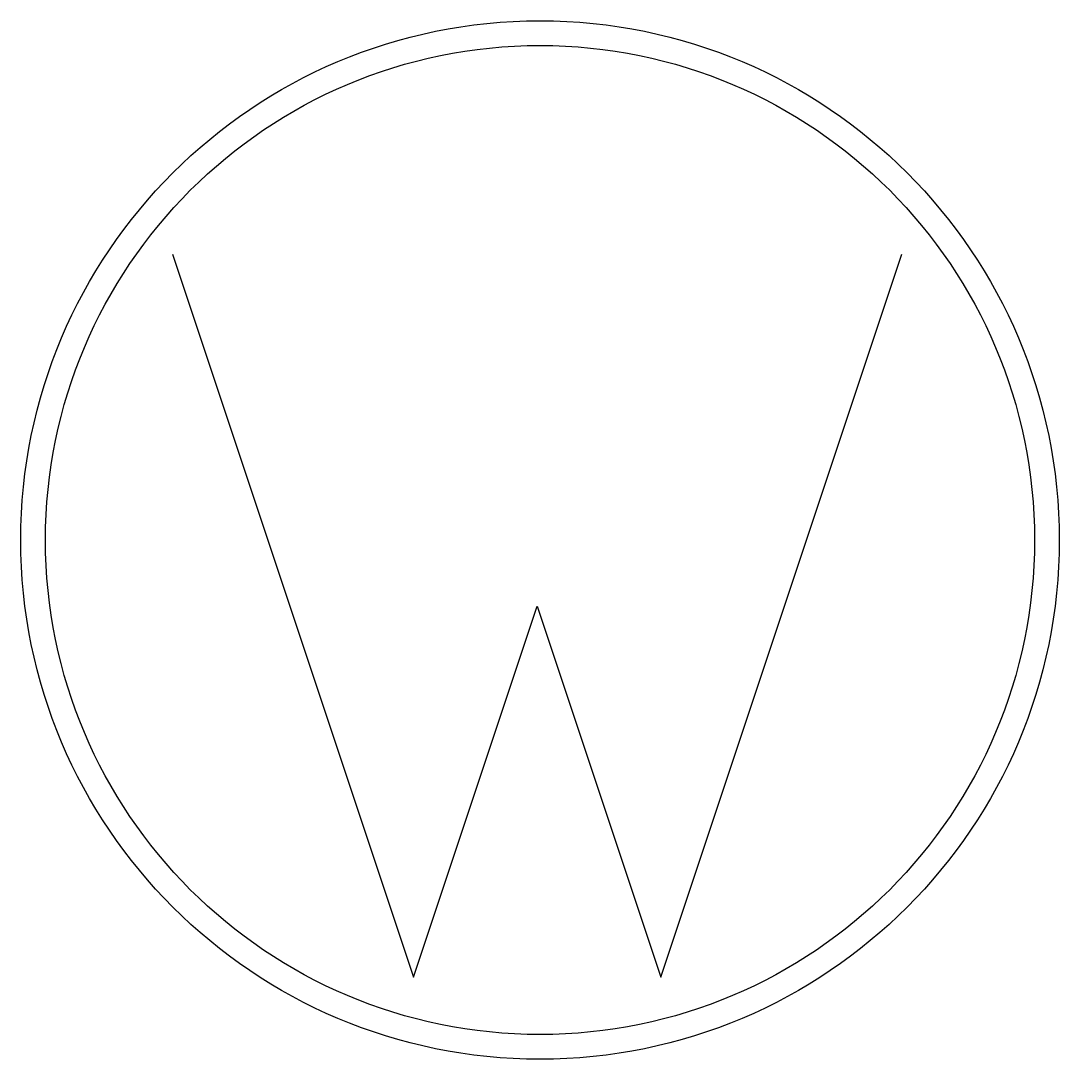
# Model space of a CAD drawing. Extents: x -0.79 to 0.79, y -0.79 to 0.79.
import ezdxf

# ---------------------------------------------------------------- set-up
doc = ezdxf.new("R2010")
doc.units = 0
doc.header["$MEASUREMENT"] = 0
doc.layers.add('SEPTICAD', color=7, linetype='Continuous')

msp = doc.modelspace()

# ---------------------------------------------------------------- linework, layer by layer
at = {"layer": 'SEPTICAD'}
msp.add_lwpolyline([(-0.5574, 0.4337), (-0.1918, -0.6628), (-0.0043, -0.1003), (0.1831, -0.6628), (0.5487, 0.4337)], dxfattribs=at)
for radius in [0.7875, 0.75]:
    msp.add_circle((0, 0), radius, dxfattribs=at)

doc.saveas('drawing.dxf')
